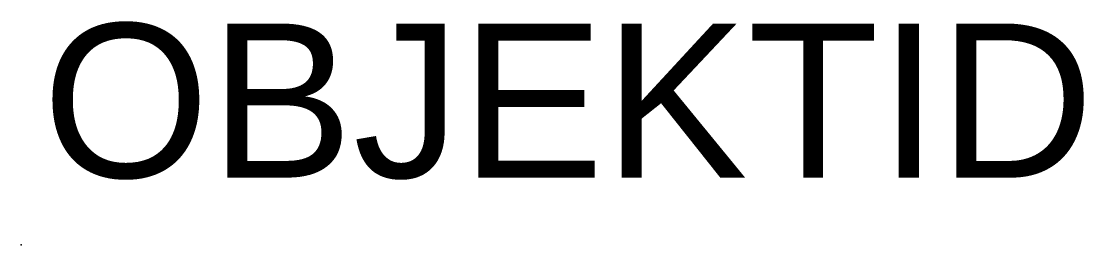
# Model space of a CAD drawing. Header units: metres. Extents: x 0 to 1.38, y 0 to 0.29.
import ezdxf

# ---------------------------------------------------------------- set-up
doc = ezdxf.new("R2010")
doc.units = ezdxf.units.M
doc.layers.add('r_452247113', color=7, linetype='Continuous')
doc.styles.get("Standard").update_dxf_attribs({"font": 'arial.ttf'})

msp = doc.modelspace()

# ---------------------------------------------------------------- linework, layer by layer
at = {"layer": 'r_452247113'}
msp.add_point((0, 0), dxfattribs=at)

# ---------------------------------------------------------------- texts
msp.add_attdef('OBJEKTID', (0.0273, 0.0871), 'ObjektID', height=0.2, dxfattribs=at)

doc.saveas('drawing.dxf')
